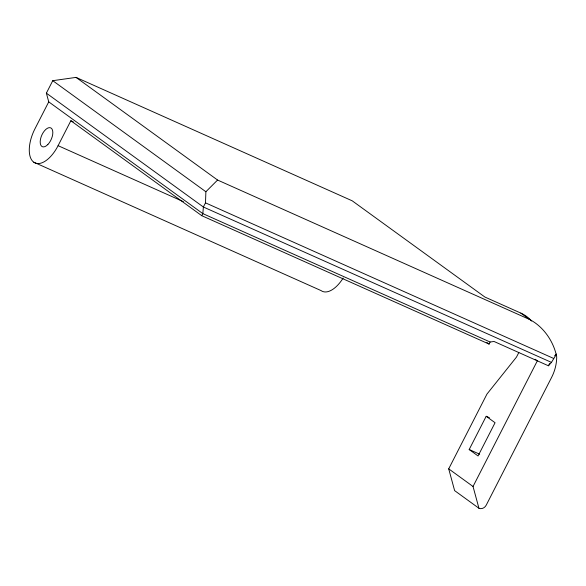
<?xml version="1.0" encoding="UTF-8"?>
<svg xmlns="http://www.w3.org/2000/svg" width="586" height="586" viewBox="0 0 586 586"><rect width="100%" height="100%" fill="white"/><g stroke="black" fill="none" stroke-linecap="round" stroke-linejoin="round"><path stroke-width="0.88" d="M554.612 355.79L556.524 354.091L551.455 362.39L548.445 365.789L494.02 341.47L490.138 342.019L489.076 344.092L201.774 215.692L202.837 213.619L203.371 207.005L205.496 202.851L205.884 191.747L217.574 180.041L529.685 319.531C543.64 326.768 553.638 341.55 556.7 356.72A42.17 36.295 -54 0 1 551.602 377.406L486.233 505.147A5.86 5.04 -54 0 1 478.945 508.267L454.619 490.621L448.708 468.844L486.966 394.07L516.478 357.094L518.8 352.56M490.138 342.019L202.837 213.619L48.741 101.861L46.375 93.152L52.755 80.685L76.034 77.389L352.23 200.83L484.886 297.036L520.8 313.085L529.685 319.531M48.741 101.861L34.926 128.861A28.113 14.086 -65.9 0 0 33.754 162.19L321.062 290.59A28.113 14.086 -65.9 0 0 343.169 278.02M33.754 162.19A28.113 14.086 -65.9 0 0 58.095 145.672L70.855 120.745L73.221 121.829M486.19 416.287L495.067 422.733L478.066 455.959L469.181 449.521L486.19 416.287L489.405 417.723M478.945 508.267L473.034 486.49L537.34 360.83L535.172 359.255M548.445 365.789L549.602 363.525M205.496 202.851L553.506 358.383M551.455 362.39L203.371 207.005L46.375 93.152M58.095 145.672L183.374 201.657M469.181 449.521L479.648 454.194M486.856 342.488L489.076 344.092M76.034 77.389L217.574 180.041M52.755 80.685L205.884 191.747M70.855 120.745L201.774 215.692M448.708 468.844L473.034 486.49M520.8 313.085A42.17 36.295 -54 0 1 531.583 321.025M47.854 144.508A10.306 5.164 -65.9 0 0 51.187 128.129A10.306 5.164 -65.9 0 0 40.493 139.168A10.306 5.164 -65.9 0 0 47.854 144.508"/></g></svg>
